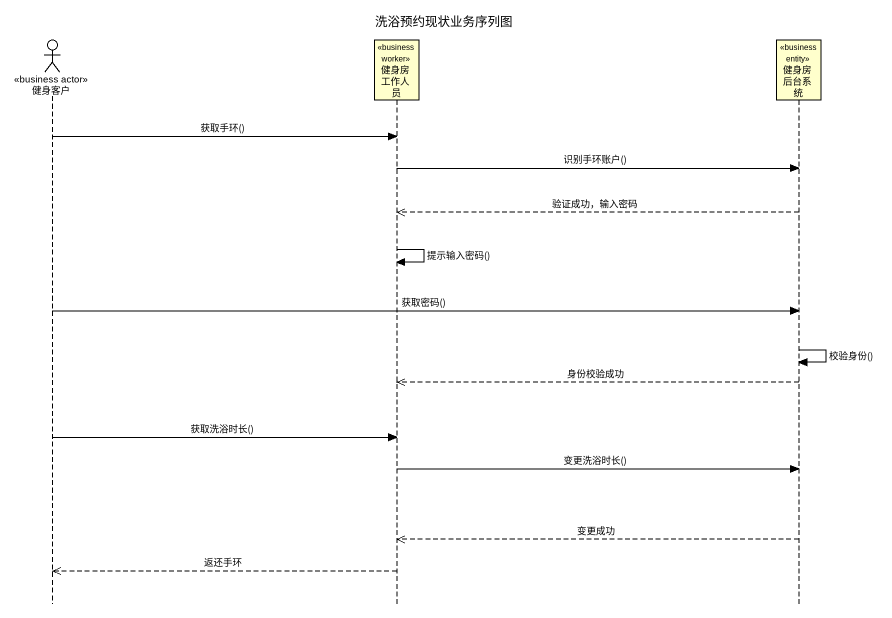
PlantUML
@startuml
title 洗浴预约现状业务序列图
hide footbox
actor 健身客户 <<business actor>>
participant 健身房工作人员 <<business worker>>
participant 健身房后台系统 <<business entity>>

健身客户 -> 健身房工作人员 : 获取手环()
健身房工作人员 -> 健身房后台系统 : 识别手环账户()
健身房后台系统 -->> 健身房工作人员 : 验证成功，输入密码
健身房工作人员 -> 健身房工作人员 : 提示输入密码()
健身客户 -> 健身房后台系统 : 获取密码()
健身房后台系统 -> 健身房后台系统 : 校验身份()
健身房后台系统 -->> 健身房工作人员 : 身份校验成功
健身客户 -> 健身房工作人员 : 获取洗浴时长()
健身房工作人员 -> 健身房后台系统 : 变更洗浴时长()
健身房后台系统 -->> 健身房工作人员 : 变更成功
健身房工作人员 -->> 健身客户 : 返还手环
@enduml
